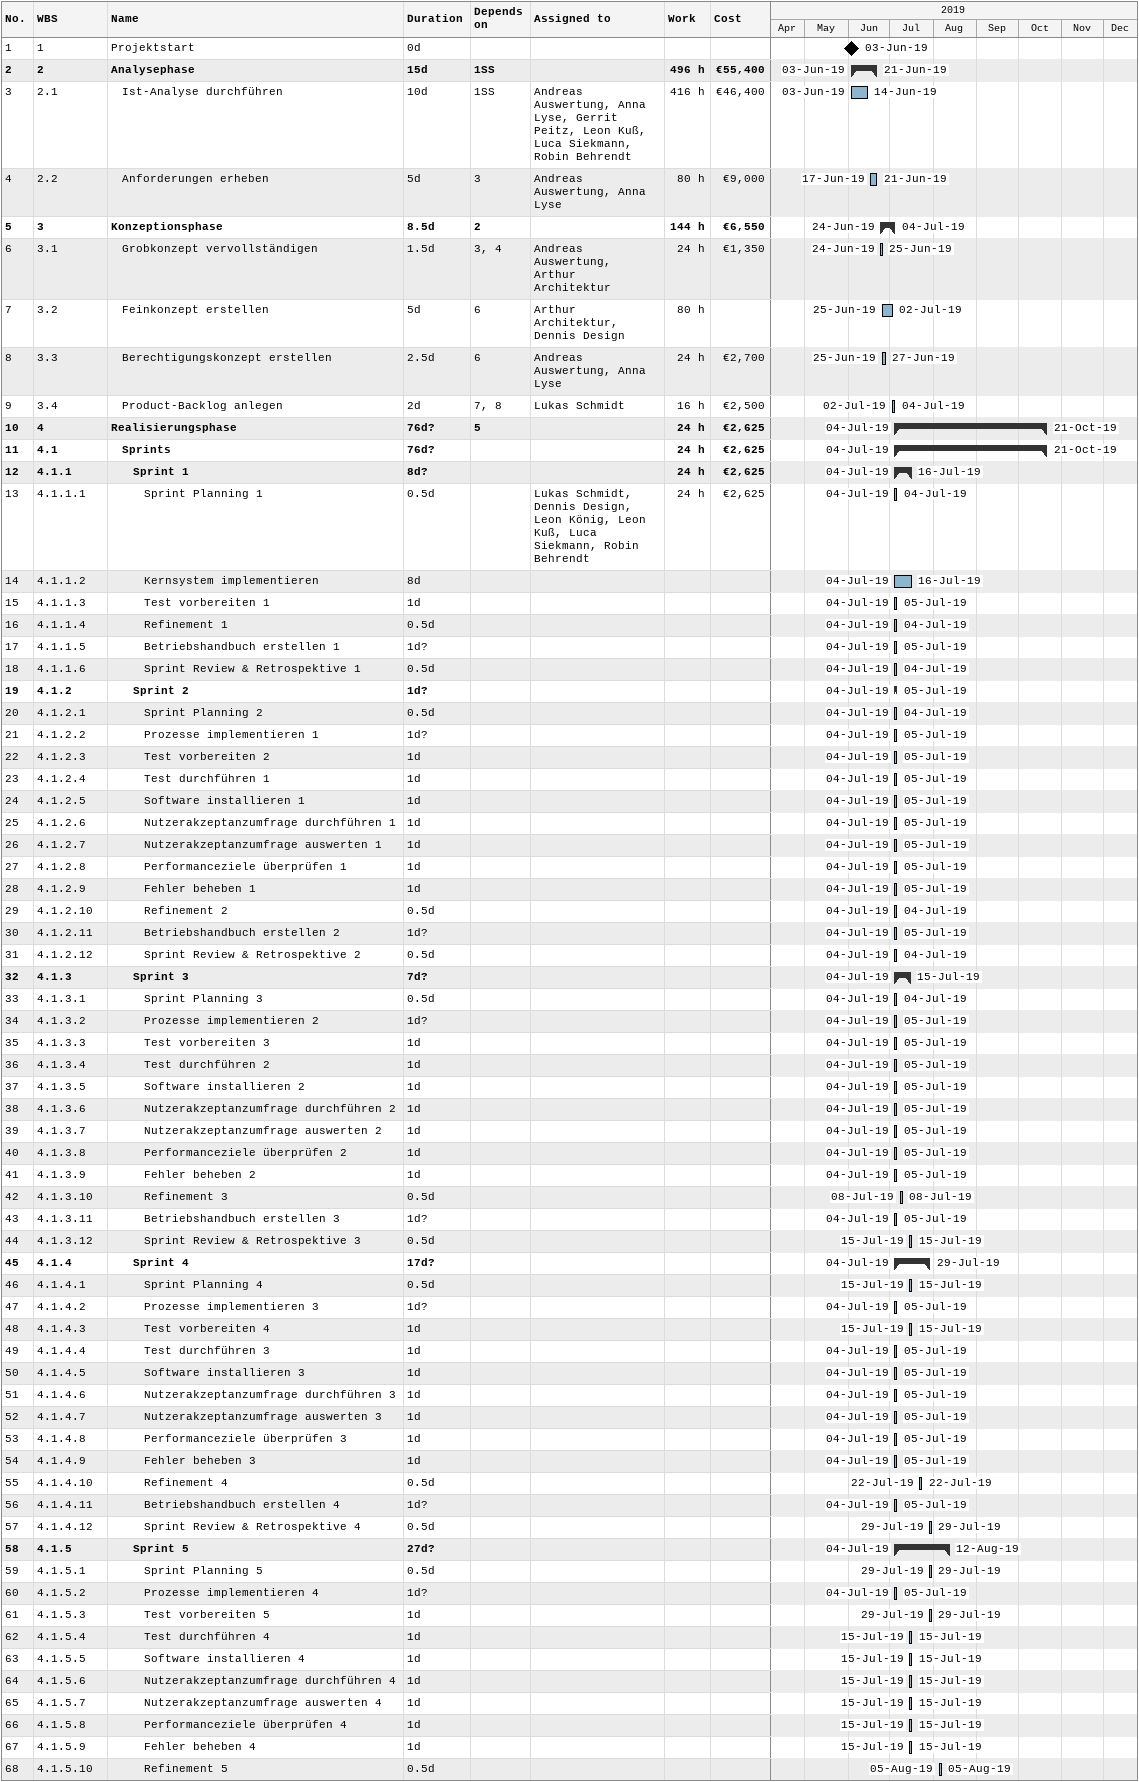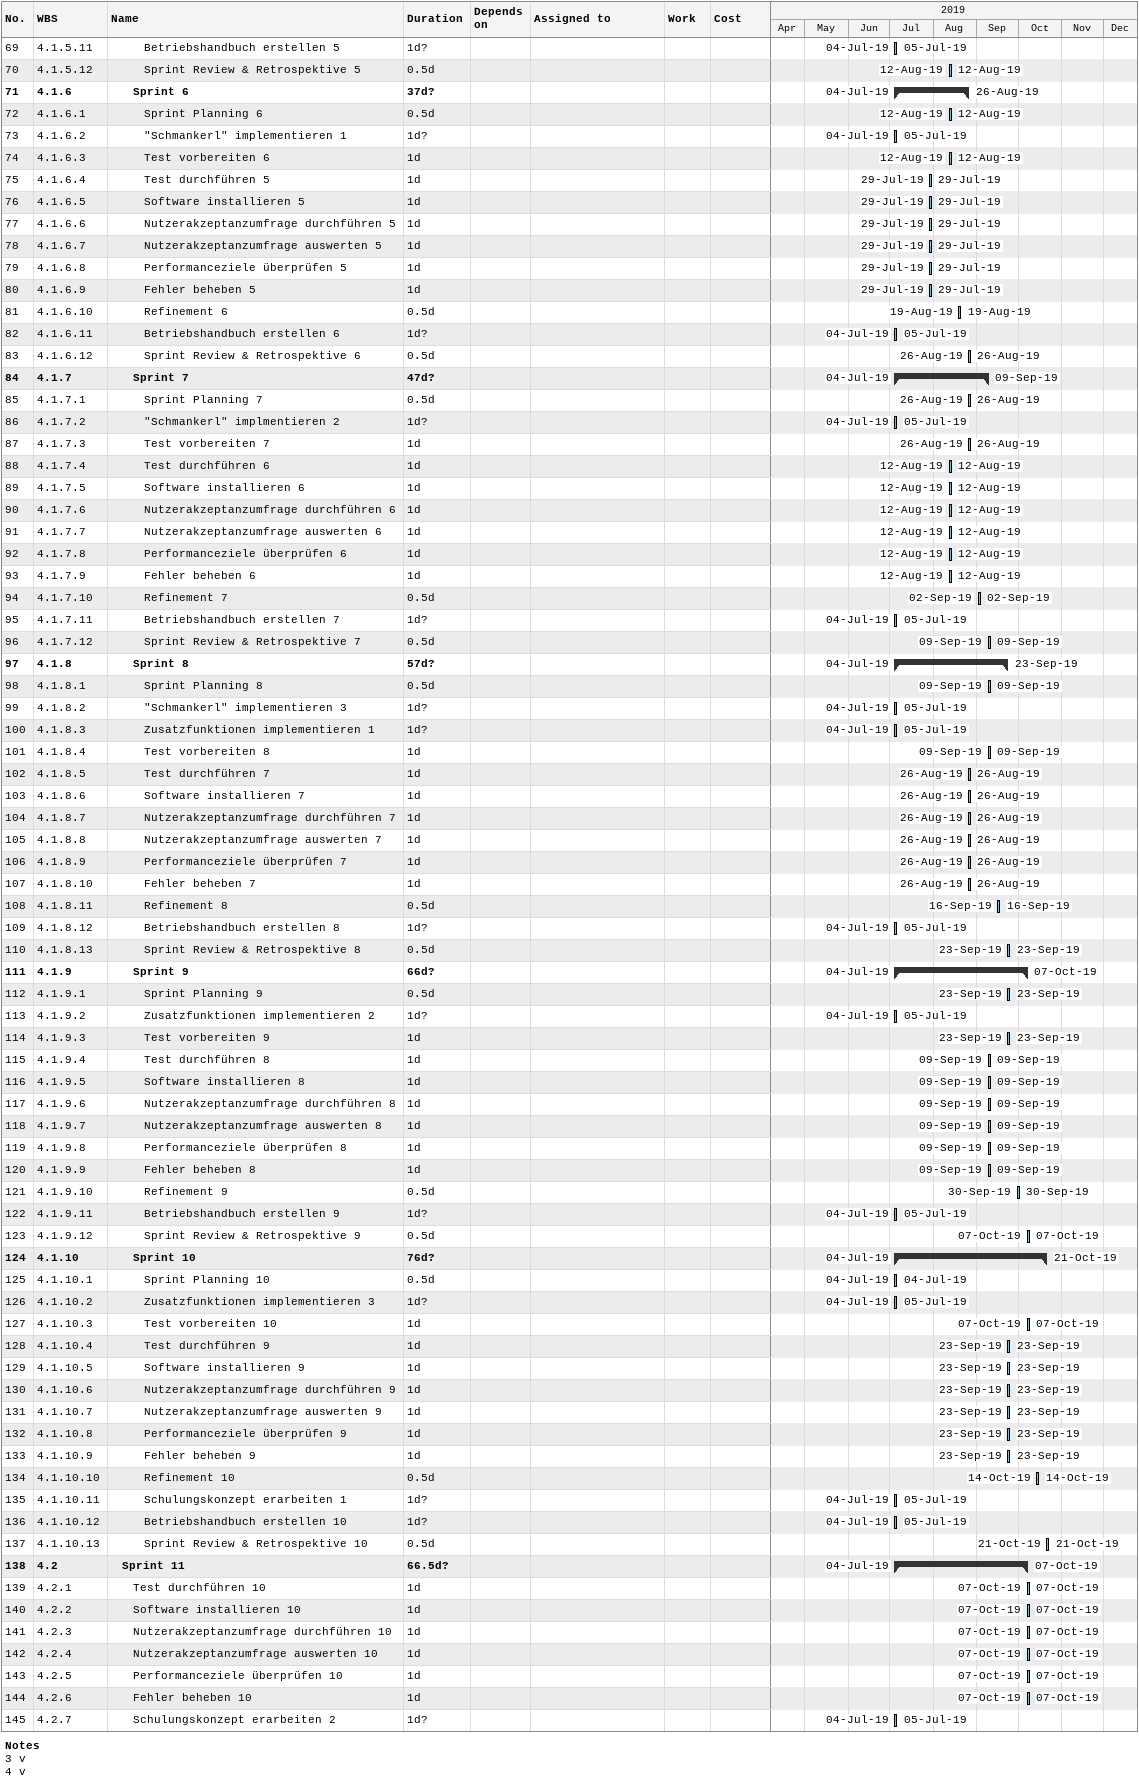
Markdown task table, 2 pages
| ID | WBS | Task | Duration | Start | Finish | Predecessors | Resources | Work (h) | Cost (€) |
|---|---|---|---|---|---|---|---|---|---|
| 1 | 1 | Projektstart | 0d | 2019-06-03 | 2019-06-03 |  |  |  |  |
| 2 | 2 | **Analysephase** | 15d | 2019-06-03 | 2019-06-21 | 1SS |  | 496 | 55400 |
| 3 | 2.1 | Ist-Analyse durchführen | 10d | 2019-06-03 | 2019-06-14 | 1SS | Andreas Auswertung, Anna Lyse, Gerrit Peitz, Leon Kuß, Luca Siekmann, Robin Behrendt | 416 | 46400 |
| 4 | 2.2 | Anforderungen erheben | 5d | 2019-06-17 | 2019-06-21 | 3 | Andreas Auswertung, Anna Lyse | 80 | 9000 |
| 5 | 3 | **Konzeptionsphase** | 8.5d | 2019-06-24 | 2019-07-04 | 2 |  | 144 | 6550 |
| 6 | 3.1 | Grobkonzept vervollständigen | 1.5d | 2019-06-24 | 2019-06-25 | 3, 4 | Andreas Auswertung, Arthur Architektur | 24 | 1350 |
| 7 | 3.2 | Feinkonzept erstellen | 5d | 2019-06-25 | 2019-07-02 | 6 | Arthur Architektur, Dennis Design | 80 |  |
| 8 | 3.3 | Berechtigungskonzept erstellen | 2.5d | 2019-06-25 | 2019-06-27 | 6 | Andreas Auswertung, Anna Lyse | 24 | 2700 |
| 9 | 3.4 | Product-Backlog anlegen | 2d | 2019-07-02 | 2019-07-04 | 7, 8 | Lukas Schmidt | 16 | 2500 |
| 10 | 4 | **Realisierungsphase** | 76d? | 2019-07-04 | 2019-10-21 | 5 |  | 24 | 2625 |
| 11 | 4.1 | **Sprints** | 76d? | 2019-07-04 | 2019-10-21 |  |  | 24 | 2625 |
| 12 | 4.1.1 | **Sprint 1** | 8d? | 2019-07-04 | 2019-07-16 |  |  | 24 | 2625 |
| 13 | 4.1.1.1 | Sprint Planning 1 | 0.5d | 2019-07-04 | 2019-07-04 |  | Lukas Schmidt, Dennis Design, Leon König, Leon Kuß, Luca Siekmann, Robin Behrendt | 24 | 2625 |
| 14 | 4.1.1.2 | Kernsystem implementieren | 8d | 2019-07-04 | 2019-07-16 |  |  |  |  |
| 15 | 4.1.1.3 | Test vorbereiten 1 | 1d | 2019-07-04 | 2019-07-05 |  |  |  |  |
| 16 | 4.1.1.4 | Refinement 1 | 0.5d | 2019-07-04 | 2019-07-04 |  |  |  |  |
| 17 | 4.1.1.5 | Betriebshandbuch erstellen 1 | 1d? | 2019-07-04 | 2019-07-05 |  |  |  |  |
| 18 | 4.1.1.6 | Sprint Review & Retrospektive 1 | 0.5d | 2019-07-04 | 2019-07-04 |  |  |  |  |
| 19 | 4.1.2 | **Sprint 2** | 1d? | 2019-07-04 | 2019-07-05 |  |  |  |  |
| 20 | 4.1.2.1 | Sprint Planning 2 | 0.5d | 2019-07-04 | 2019-07-04 |  |  |  |  |
| 21 | 4.1.2.2 | Prozesse implementieren 1 | 1d? | 2019-07-04 | 2019-07-05 |  |  |  |  |
| 22 | 4.1.2.3 | Test vorbereiten 2 | 1d | 2019-07-04 | 2019-07-05 |  |  |  |  |
| 23 | 4.1.2.4 | Test durchführen 1 | 1d | 2019-07-04 | 2019-07-05 |  |  |  |  |
| 24 | 4.1.2.5 | Software installieren 1 | 1d | 2019-07-04 | 2019-07-05 |  |  |  |  |
| 25 | 4.1.2.6 | Nutzerakzeptanzumfrage durchführen 1 | 1d | 2019-07-04 | 2019-07-05 |  |  |  |  |
| 26 | 4.1.2.7 | Nutzerakzeptanzumfrage auswerten 1 | 1d | 2019-07-04 | 2019-07-05 |  |  |  |  |
| 27 | 4.1.2.8 | Performanceziele überprüfen 1 | 1d | 2019-07-04 | 2019-07-05 |  |  |  |  |
| 28 | 4.1.2.9 | Fehler beheben 1 | 1d | 2019-07-04 | 2019-07-05 |  |  |  |  |
| 29 | 4.1.2.10 | Refinement 2 | 0.5d | 2019-07-04 | 2019-07-04 |  |  |  |  |
| 30 | 4.1.2.11 | Betriebshandbuch erstellen 2 | 1d? | 2019-07-04 | 2019-07-05 |  |  |  |  |
| 31 | 4.1.2.12 | Sprint Review & Retrospektive 2 | 0.5d | 2019-07-04 | 2019-07-04 |  |  |  |  |
| 32 | 4.1.3 | **Sprint 3** | 7d? | 2019-07-04 | 2019-07-15 |  |  |  |  |
| 33 | 4.1.3.1 | Sprint Planning 3 | 0.5d | 2019-07-04 | 2019-07-04 |  |  |  |  |
| 34 | 4.1.3.2 | Prozesse implementieren 2 | 1d? | 2019-07-04 | 2019-07-05 |  |  |  |  |
| 35 | 4.1.3.3 | Test vorbereiten 3 | 1d | 2019-07-04 | 2019-07-05 |  |  |  |  |
| 36 | 4.1.3.4 | Test durchführen 2 | 1d | 2019-07-04 | 2019-07-05 |  |  |  |  |
| 37 | 4.1.3.5 | Software installieren 2 | 1d | 2019-07-04 | 2019-07-05 |  |  |  |  |
| 38 | 4.1.3.6 | Nutzerakzeptanzumfrage durchführen 2 | 1d | 2019-07-04 | 2019-07-05 |  |  |  |  |
| 39 | 4.1.3.7 | Nutzerakzeptanzumfrage auswerten 2 | 1d | 2019-07-04 | 2019-07-05 |  |  |  |  |
| 40 | 4.1.3.8 | Performanceziele überprüfen 2 | 1d | 2019-07-04 | 2019-07-05 |  |  |  |  |
| 41 | 4.1.3.9 | Fehler beheben 2 | 1d | 2019-07-04 | 2019-07-05 |  |  |  |  |
| 42 | 4.1.3.10 | Refinement 3 | 0.5d | 2019-07-08 | 2019-07-08 |  |  |  |  |
| 43 | 4.1.3.11 | Betriebshandbuch erstellen 3 | 1d? | 2019-07-04 | 2019-07-05 |  |  |  |  |
| 44 | 4.1.3.12 | Sprint Review & Retrospektive 3 | 0.5d | 2019-07-15 | 2019-07-15 |  |  |  |  |
| 45 | 4.1.4 | **Sprint 4** | 17d? | 2019-07-04 | 2019-07-29 |  |  |  |  |
| 46 | 4.1.4.1 | Sprint Planning 4 | 0.5d | 2019-07-15 | 2019-07-15 |  |  |  |  |
| 47 | 4.1.4.2 | Prozesse implementieren 3 | 1d? | 2019-07-04 | 2019-07-05 |  |  |  |  |
| 48 | 4.1.4.3 | Test vorbereiten 4 | 1d | 2019-07-15 | 2019-07-15 |  |  |  |  |
| 49 | 4.1.4.4 | Test durchführen 3 | 1d | 2019-07-04 | 2019-07-05 |  |  |  |  |
| 50 | 4.1.4.5 | Software installieren 3 | 1d | 2019-07-04 | 2019-07-05 |  |  |  |  |
| 51 | 4.1.4.6 | Nutzerakzeptanzumfrage durchführen 3 | 1d | 2019-07-04 | 2019-07-05 |  |  |  |  |
| 52 | 4.1.4.7 | Nutzerakzeptanzumfrage auswerten 3 | 1d | 2019-07-04 | 2019-07-05 |  |  |  |  |
| 53 | 4.1.4.8 | Performanceziele überprüfen 3 | 1d | 2019-07-04 | 2019-07-05 |  |  |  |  |
| 54 | 4.1.4.9 | Fehler beheben 3 | 1d | 2019-07-04 | 2019-07-05 |  |  |  |  |
| 55 | 4.1.4.10 | Refinement 4 | 0.5d | 2019-07-22 | 2019-07-22 |  |  |  |  |
| 56 | 4.1.4.11 | Betriebshandbuch erstellen 4 | 1d? | 2019-07-04 | 2019-07-05 |  |  |  |  |
| 57 | 4.1.4.12 | Sprint Review & Retrospektive 4 | 0.5d | 2019-07-29 | 2019-07-29 |  |  |  |  |
| 58 | 4.1.5 | **Sprint 5** | 27d? | 2019-07-04 | 2019-08-12 |  |  |  |  |
| 59 | 4.1.5.1 | Sprint Planning 5 | 0.5d | 2019-07-29 | 2019-07-29 |  |  |  |  |
| 60 | 4.1.5.2 | Prozesse implementieren 4 | 1d? | 2019-07-04 | 2019-07-05 |  |  |  |  |
| 61 | 4.1.5.3 | Test vorbereiten 5 | 1d | 2019-07-29 | 2019-07-29 |  |  |  |  |
| 62 | 4.1.5.4 | Test durchführen 4 | 1d | 2019-07-15 | 2019-07-15 |  |  |  |  |
| 63 | 4.1.5.5 | Software installieren 4 | 1d | 2019-07-15 | 2019-07-15 |  |  |  |  |
| 64 | 4.1.5.6 | Nutzerakzeptanzumfrage durchführen 4 | 1d | 2019-07-15 | 2019-07-15 |  |  |  |  |
| 65 | 4.1.5.7 | Nutzerakzeptanzumfrage auswerten 4 | 1d | 2019-07-15 | 2019-07-15 |  |  |  |  |
| 66 | 4.1.5.8 | Performanceziele überprüfen 4 | 1d | 2019-07-15 | 2019-07-15 |  |  |  |  |
| 67 | 4.1.5.9 | Fehler beheben 4 | 1d | 2019-07-15 | 2019-07-15 |  |  |  |  |
| 68 | 4.1.5.10 | Refinement 5 | 0.5d | 2019-08-05 | 2019-08-05 |  |  |  |  |
| 69 | 4.1.5.11 | Betriebshandbuch erstellen 5 | 1d? | 2019-07-04 | 2019-07-05 |  |  |  |  |
| 70 | 4.1.5.12 | Sprint Review & Retrospektive 5 | 0.5d | 2019-08-12 | 2019-08-12 |  |  |  |  |
| 71 | 4.1.6 | **Sprint 6** | 37d? | 2019-07-04 | 2019-08-26 |  |  |  |  |
| 72 | 4.1.6.1 | Sprint Planning 6 | 0.5d | 2019-08-12 | 2019-08-12 |  |  |  |  |
| 73 | 4.1.6.2 | "Schmankerl" implementieren 1 | 1d? | 2019-07-04 | 2019-07-05 |  |  |  |  |
| 74 | 4.1.6.3 | Test vorbereiten 6 | 1d | 2019-08-12 | 2019-08-12 |  |  |  |  |
| 75 | 4.1.6.4 | Test durchführen 5 | 1d | 2019-07-29 | 2019-07-29 |  |  |  |  |
| 76 | 4.1.6.5 | Software installieren 5 | 1d | 2019-07-29 | 2019-07-29 |  |  |  |  |
| 77 | 4.1.6.6 | Nutzerakzeptanzumfrage durchführen 5 | 1d | 2019-07-29 | 2019-07-29 |  |  |  |  |
| 78 | 4.1.6.7 | Nutzerakzeptanzumfrage auswerten 5 | 1d | 2019-07-29 | 2019-07-29 |  |  |  |  |
| 79 | 4.1.6.8 | Performanceziele überprüfen 5 | 1d | 2019-07-29 | 2019-07-29 |  |  |  |  |
| 80 | 4.1.6.9 | Fehler beheben 5 | 1d | 2019-07-29 | 2019-07-29 |  |  |  |  |
| 81 | 4.1.6.10 | Refinement 6 | 0.5d | 2019-08-19 | 2019-08-19 |  |  |  |  |
| 82 | 4.1.6.11 | Betriebshandbuch erstellen 6 | 1d? | 2019-07-04 | 2019-07-05 |  |  |  |  |
| 83 | 4.1.6.12 | Sprint Review & Retrospektive 6 | 0.5d | 2019-08-26 | 2019-08-26 |  |  |  |  |
| 84 | 4.1.7 | **Sprint 7** | 47d? | 2019-07-04 | 2019-09-09 |  |  |  |  |
| 85 | 4.1.7.1 | Sprint Planning 7 | 0.5d | 2019-08-26 | 2019-08-26 |  |  |  |  |
| 86 | 4.1.7.2 | "Schmankerl" implmentieren 2 | 1d? | 2019-07-04 | 2019-07-05 |  |  |  |  |
| 87 | 4.1.7.3 | Test vorbereiten 7 | 1d | 2019-08-26 | 2019-08-26 |  |  |  |  |
| 88 | 4.1.7.4 | Test durchführen 6 | 1d | 2019-08-12 | 2019-08-12 |  |  |  |  |
| 89 | 4.1.7.5 | Software installieren 6 | 1d | 2019-08-12 | 2019-08-12 |  |  |  |  |
| 90 | 4.1.7.6 | Nutzerakzeptanzumfrage durchführen 6 | 1d | 2019-08-12 | 2019-08-12 |  |  |  |  |
| 91 | 4.1.7.7 | Nutzerakzeptanzumfrage auswerten 6 | 1d | 2019-08-12 | 2019-08-12 |  |  |  |  |
| 92 | 4.1.7.8 | Performanceziele überprüfen 6 | 1d | 2019-08-12 | 2019-08-12 |  |  |  |  |
| 93 | 4.1.7.9 | Fehler beheben 6 | 1d | 2019-08-12 | 2019-08-12 |  |  |  |  |
| 94 | 4.1.7.10 | Refinement 7 | 0.5d | 2019-09-02 | 2019-09-02 |  |  |  |  |
| 95 | 4.1.7.11 | Betriebshandbuch erstellen 7 | 1d? | 2019-07-04 | 2019-07-05 |  |  |  |  |
| 96 | 4.1.7.12 | Sprint Review & Retrospektive 7 | 0.5d | 2019-09-09 | 2019-09-09 |  |  |  |  |
| 97 | 4.1.8 | **Sprint 8** | 57d? | 2019-07-04 | 2019-09-23 |  |  |  |  |
| 98 | 4.1.8.1 | Sprint Planning 8 | 0.5d | 2019-09-09 | 2019-09-09 |  |  |  |  |
| 99 | 4.1.8.2 | "Schmankerl" implementieren 3 | 1d? | 2019-07-04 | 2019-07-05 |  |  |  |  |
| 100 | 4.1.8.3 | Zusatzfunktionen implementieren 1 | 1d? | 2019-07-04 | 2019-07-05 |  |  |  |  |
| 101 | 4.1.8.4 | Test vorbereiten 8 | 1d | 2019-09-09 | 2019-09-09 |  |  |  |  |
| 102 | 4.1.8.5 | Test durchführen 7 | 1d | 2019-08-26 | 2019-08-26 |  |  |  |  |
| 103 | 4.1.8.6 | Software installieren 7 | 1d | 2019-08-26 | 2019-08-26 |  |  |  |  |
| 104 | 4.1.8.7 | Nutzerakzeptanzumfrage durchführen 7 | 1d | 2019-08-26 | 2019-08-26 |  |  |  |  |
| 105 | 4.1.8.8 | Nutzerakzeptanzumfrage auswerten 7 | 1d | 2019-08-26 | 2019-08-26 |  |  |  |  |
| 106 | 4.1.8.9 | Performanceziele überprüfen 7 | 1d | 2019-08-26 | 2019-08-26 |  |  |  |  |
| 107 | 4.1.8.10 | Fehler beheben 7 | 1d | 2019-08-26 | 2019-08-26 |  |  |  |  |
| 108 | 4.1.8.11 | Refinement 8 | 0.5d | 2019-09-16 | 2019-09-16 |  |  |  |  |
| 109 | 4.1.8.12 | Betriebshandbuch erstellen 8 | 1d? | 2019-07-04 | 2019-07-05 |  |  |  |  |
| 110 | 4.1.8.13 | Sprint Review & Retrospektive 8 | 0.5d | 2019-09-23 | 2019-09-23 |  |  |  |  |
| 111 | 4.1.9 | **Sprint 9** | 66d? | 2019-07-04 | 2019-10-07 |  |  |  |  |
| 112 | 4.1.9.1 | Sprint Planning 9 | 0.5d | 2019-09-23 | 2019-09-23 |  |  |  |  |
| 113 | 4.1.9.2 | Zusatzfunktionen implementieren 2 | 1d? | 2019-07-04 | 2019-07-05 |  |  |  |  |
| 114 | 4.1.9.3 | Test vorbereiten 9 | 1d | 2019-09-23 | 2019-09-23 |  |  |  |  |
| 115 | 4.1.9.4 | Test durchführen 8 | 1d | 2019-09-09 | 2019-09-09 |  |  |  |  |
| 116 | 4.1.9.5 | Software installieren 8 | 1d | 2019-09-09 | 2019-09-09 |  |  |  |  |
| 117 | 4.1.9.6 | Nutzerakzeptanzumfrage durchführen 8 | 1d | 2019-09-09 | 2019-09-09 |  |  |  |  |
| 118 | 4.1.9.7 | Nutzerakzeptanzumfrage auswerten 8 | 1d | 2019-09-09 | 2019-09-09 |  |  |  |  |
| 119 | 4.1.9.8 | Performanceziele überprüfen 8 | 1d | 2019-09-09 | 2019-09-09 |  |  |  |  |
| 120 | 4.1.9.9 | Fehler beheben 8 | 1d | 2019-09-09 | 2019-09-09 |  |  |  |  |
| 121 | 4.1.9.10 | Refinement 9 | 0.5d | 2019-09-30 | 2019-09-30 |  |  |  |  |
| 122 | 4.1.9.11 | Betriebshandbuch erstellen 9 | 1d? | 2019-07-04 | 2019-07-05 |  |  |  |  |
| 123 | 4.1.9.12 | Sprint Review & Retrospektive 9 | 0.5d | 2019-10-07 | 2019-10-07 |  |  |  |  |
| 124 | 4.1.10 | **Sprint 10** | 76d? | 2019-07-04 | 2019-10-21 |  |  |  |  |
| 125 | 4.1.10.1 | Sprint Planning 10 | 0.5d | 2019-07-04 | 2019-07-04 |  |  |  |  |
| 126 | 4.1.10.2 | Zusatzfunktionen implementieren 3 | 1d? | 2019-07-04 | 2019-07-05 |  |  |  |  |
| 127 | 4.1.10.3 | Test vorbereiten 10 | 1d | 2019-10-07 | 2019-10-07 |  |  |  |  |
| 128 | 4.1.10.4 | Test durchführen 9 | 1d | 2019-09-23 | 2019-09-23 |  |  |  |  |
| 129 | 4.1.10.5 | Software installieren 9 | 1d | 2019-09-23 | 2019-09-23 |  |  |  |  |
| 130 | 4.1.10.6 | Nutzerakzeptanzumfrage durchführen 9 | 1d | 2019-09-23 | 2019-09-23 |  |  |  |  |
| 131 | 4.1.10.7 | Nutzerakzeptanzumfrage auswerten 9 | 1d | 2019-09-23 | 2019-09-23 |  |  |  |  |
| 132 | 4.1.10.8 | Performanceziele überprüfen 9 | 1d | 2019-09-23 | 2019-09-23 |  |  |  |  |
| 133 | 4.1.10.9 | Fehler beheben 9 | 1d | 2019-09-23 | 2019-09-23 |  |  |  |  |
| 134 | 4.1.10.10 | Refinement 10 | 0.5d | 2019-10-14 | 2019-10-14 |  |  |  |  |
| 135 | 4.1.10.11 | Schulungskonzept erarbeiten 1 | 1d? | 2019-07-04 | 2019-07-05 |  |  |  |  |
| 136 | 4.1.10.12 | Betriebshandbuch erstellen 10 | 1d? | 2019-07-04 | 2019-07-05 |  |  |  |  |
| 137 | 4.1.10.13 | Sprint Review & Retrospektive 10 | 0.5d | 2019-10-21 | 2019-10-21 |  |  |  |  |
| 138 | 4.2 | **Sprint 11** | 66.5d? | 2019-07-04 | 2019-10-07 |  |  |  |  |
| 139 | 4.2.1 | Test durchführen 10 | 1d | 2019-10-07 | 2019-10-07 |  |  |  |  |
| 140 | 4.2.2 | Software installieren 10 | 1d | 2019-10-07 | 2019-10-07 |  |  |  |  |
| 141 | 4.2.3 | Nutzerakzeptanzumfrage durchführen 10 | 1d | 2019-10-07 | 2019-10-07 |  |  |  |  |
| 142 | 4.2.4 | Nutzerakzeptanzumfrage auswerten 10 | 1d | 2019-10-07 | 2019-10-07 |  |  |  |  |
| 143 | 4.2.5 | Performanceziele überprüfen 10 | 1d | 2019-10-07 | 2019-10-07 |  |  |  |  |
| 144 | 4.2.6 | Fehler beheben 10 | 1d | 2019-10-07 | 2019-10-07 |  |  |  |  |
| 145 | 4.2.7 | Schulungskonzept erarbeiten 2 | 1d? | 2019-07-04 | 2019-07-05 |  |  |  |  |

Notes
- 3: v
- 4: v
